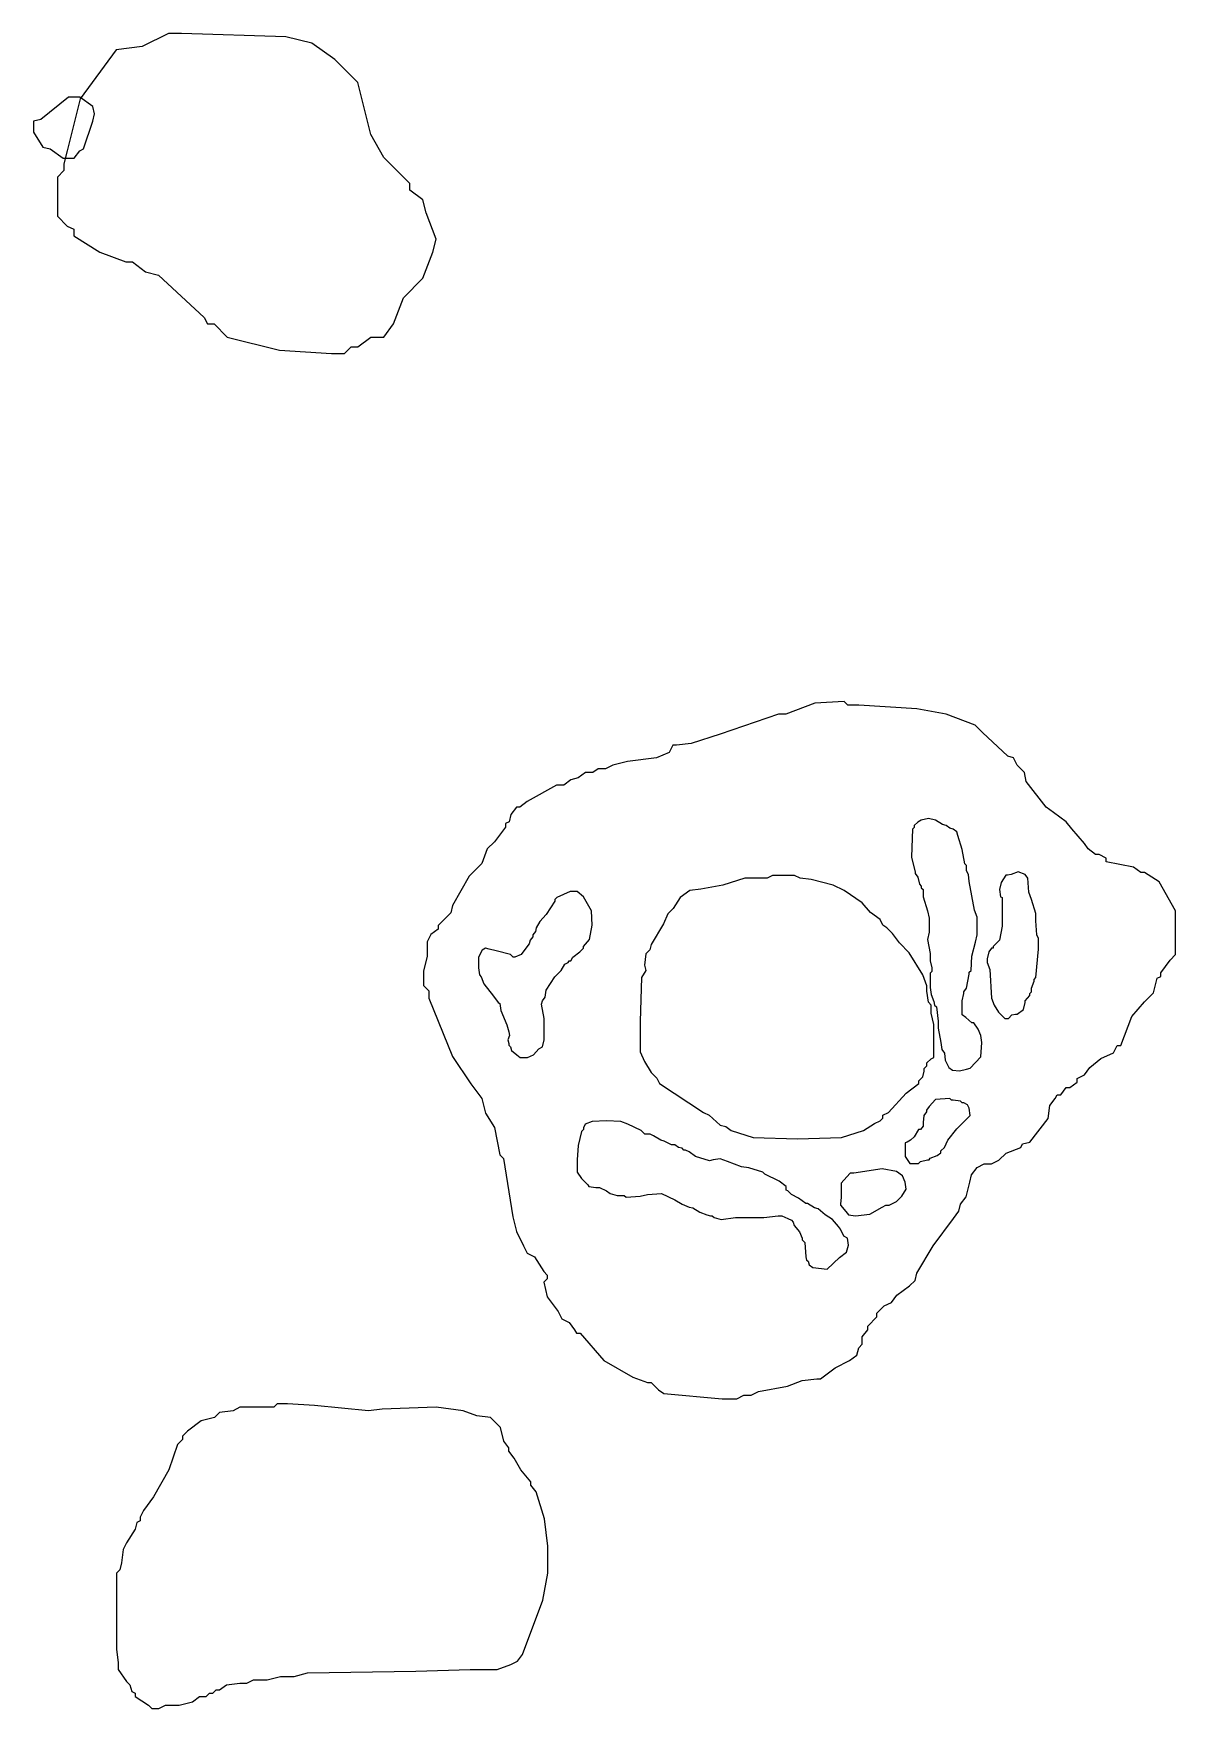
# Model space of a CAD drawing. Header units: metres. Extents: x 7.21 to 8.37, y 9.5 to 11.19.
import ezdxf

# ---------------------------------------------------------------- set-up
doc = ezdxf.new("R2010")
doc.units = ezdxf.units.M

msp = doc.modelspace()

# ---------------------------------------------------------------- linework, layer by layer
at = {"color": 31}
for points in [[(7.23894, 11.0082), (7.24882, 10.9983), (7.2554, 10.995), (7.2554, 10.9884), (7.28174, 10.972), (7.30807, 10.9621), (7.31466, 10.9621), (7.32783, 10.9522), (7.34099, 10.9489), (7.38708, 10.9061), (7.39037, 10.8996), (7.39696, 10.8996), (7.41012, 10.8864), (7.4628, 10.8732), (7.51547, 10.8699), (7.52863, 10.8699), (7.53522, 10.8765), (7.5418, 10.8765), (7.55497, 10.8864), (7.56814, 10.8864), (7.57801, 10.8996), (7.58789, 10.9259), (7.60764, 10.9457), (7.61752, 10.972), (7.62081, 10.9852), (7.61093, 11.0115), (7.60764, 11.0247), (7.59447, 11.0345), (7.59447, 11.0411), (7.56814, 11.0675), (7.55497, 11.0905), (7.5418, 11.1432), (7.51876, 11.1662), (7.49571, 11.1827), (7.46938, 11.1893), (7.36404, 11.1925), (7.35087, 11.1925), (7.32453, 11.1794), (7.2982, 11.1761), (7.26199, 11.1267), (7.24882, 11.074), (7.24553, 11.0609), (7.24553, 11.0543), (7.23894, 11.0477), (7.23894, 11.0214), (7.23894, 11.0115)], [(7.60817, 10.2324), (7.61367, 10.2269), (7.61367, 10.2195), (7.63755, 10.1607), (7.65591, 10.1332), (7.66693, 10.1185), (7.6706, 10.1038), (7.67978, 10.0891), (7.68529, 10.0616), (7.68897, 10.0579), (7.69815, 9.99915), (7.70182, 9.98445), (7.70917, 9.96976), (7.71284, 9.96242), (7.72019, 9.95875), (7.72937, 9.94405), (7.73304, 9.94038), (7.73304, 9.93671), (7.72937, 9.93304), (7.73304, 9.91834), (7.74406, 9.90365), (7.74773, 9.89631), (7.75508, 9.89264), (7.76059, 9.88529), (7.76242, 9.88162), (7.76609, 9.88162), (7.78997, 9.85407), (7.81935, 9.83754), (7.83404, 9.83203), (7.83771, 9.83203), (7.84506, 9.82469), (7.85057, 9.82102), (7.90933, 9.81551), (7.92402, 9.81551), (7.93137, 9.81918), (7.93872, 9.81918), (7.94606, 9.82285), (7.97544, 9.82836), (7.99013, 9.83387), (8.00483, 9.83571), (8.0085, 9.83571), (8.02319, 9.84673), (8.03788, 9.85407), (8.04523, 9.85958), (8.04706, 9.86693), (8.05074, 9.8706), (8.05074, 9.87794), (8.05624, 9.88529), (8.05624, 9.88896), (8.06543, 9.89814), (8.06543, 9.90182), (8.07277, 9.90916), (8.08012, 9.91284), (8.08563, 9.92018), (8.09848, 9.92936), (8.10399, 9.93487), (8.10583, 9.94222), (8.12235, 9.96976), (8.14256, 9.99731), (8.14806, 10.0047), (8.1499, 10.012), (8.15541, 10.0193), (8.15908, 10.034), (8.16092, 10.0414), (8.16643, 10.0487), (8.17377, 10.0524), (8.18112, 10.0524), (8.18846, 10.0561), (8.19581, 10.0634), (8.2105, 10.0689), (8.21234, 10.0726), (8.21968, 10.0744), (8.23805, 10.0983), (8.23988, 10.1112), (8.24539, 10.1185), (8.24723, 10.1222), (8.2509, 10.1222), (8.25641, 10.1295), (8.26008, 10.1295), (8.26743, 10.135), (8.26743, 10.1387), (8.27478, 10.1424), (8.28028, 10.1497), (8.2913, 10.1589), (8.30416, 10.1644), (8.30783, 10.1718), (8.3115, 10.1718), (8.32252, 10.2011), (8.33538, 10.2158), (8.34456, 10.225), (8.34823, 10.2397), (8.3519, 10.2415), (8.3519, 10.2452), (8.36109, 10.2581), (8.36659, 10.2636), (8.36659, 10.293), (8.36659, 10.3077), (8.35007, 10.337), (8.33538, 10.3462), (8.3317, 10.3462), (8.32436, 10.3517), (8.29681, 10.3572), (8.29681, 10.3609), (8.28947, 10.3646), (8.28579, 10.3646), (8.27845, 10.3701), (8.27478, 10.3756), (8.26192, 10.3903), (8.25641, 10.3976), (8.24356, 10.4068), (8.23621, 10.4123), (8.21601, 10.438), (8.21417, 10.4472), (8.20683, 10.4546), (8.20316, 10.4619), (8.19765, 10.4638), (8.17194, 10.4876), (8.16459, 10.495), (8.13521, 10.506), (8.10583, 10.5115), (8.04706, 10.5152), (8.03972, 10.5152), (8.03604, 10.5152), (8.03237, 10.5188), (8.00299, 10.517), (7.97361, 10.506), (7.96626, 10.506), (7.9075, 10.4858), (7.87811, 10.4766), (7.86342, 10.4748), (7.85975, 10.4748), (7.85608, 10.4674), (7.84322, 10.4619), (7.81384, 10.4582), (7.79915, 10.4546), (7.7918, 10.4509), (7.78446, 10.4509), (7.77895, 10.4472), (7.7716, 10.4472), (7.76426, 10.4417), (7.75691, 10.4399), (7.74957, 10.4344), (7.74222, 10.4344), (7.71284, 10.4178), (7.70549, 10.4123), (7.70182, 10.4123), (7.69631, 10.405), (7.69448, 10.3976), (7.6908, 10.3958), (7.6908, 10.3921), (7.67978, 10.3774), (7.67244, 10.3701), (7.66693, 10.3554), (7.65408, 10.3426), (7.63755, 10.3132), (7.63571, 10.3058), (7.62286, 10.293), (7.62286, 10.2893), (7.61551, 10.2838), (7.61184, 10.2764), (7.61184, 10.2617), (7.60817, 10.2471), (7.60817, 10.2342)], [(7.2985, 9.56296), (7.3002, 9.54931), (7.3002, 9.54248), (7.30874, 9.53054), (7.31215, 9.52713), (7.31386, 9.5203), (7.31727, 9.51859), (7.31727, 9.51518), (7.33092, 9.50665), (7.33433, 9.50323), (7.34116, 9.50323), (7.34799, 9.50665), (7.36164, 9.50665), (7.37529, 9.51006), (7.38211, 9.51518), (7.38894, 9.51518), (7.39235, 9.51859), (7.39577, 9.51859), (7.39918, 9.52201), (7.40259, 9.52201), (7.40942, 9.52713), (7.42307, 9.52883), (7.42989, 9.52883), (7.43672, 9.53224), (7.45037, 9.53224), (7.46402, 9.53566), (7.47768, 9.53566), (7.49133, 9.53907), (7.60054, 9.54078), (7.65515, 9.54248), (7.68245, 9.54248), (7.6961, 9.5476), (7.70293, 9.55102), (7.70805, 9.55784), (7.72852, 9.61245), (7.73364, 9.63975), (7.73364, 9.66705), (7.73023, 9.69436), (7.7217, 9.72166), (7.71658, 9.72849), (7.71658, 9.7319), (7.70634, 9.74384), (7.69951, 9.75579), (7.6944, 9.76262), (7.6944, 9.76603), (7.68928, 9.77285), (7.68586, 9.78651), (7.67904, 9.79333), (7.67562, 9.79674), (7.66197, 9.79845), (7.64832, 9.80357), (7.62102, 9.80698), (7.56641, 9.80528), (7.55276, 9.80357), (7.49815, 9.80869), (7.47085, 9.8104), (7.46402, 9.8104), (7.46061, 9.8104), (7.4572, 9.80698), (7.42989, 9.80698), (7.42307, 9.80698), (7.41624, 9.80357), (7.40259, 9.80186), (7.39747, 9.79674), (7.38382, 9.79333), (7.37017, 9.78309), (7.36505, 9.77797), (7.36505, 9.77456), (7.35993, 9.76944), (7.3514, 9.74384), (7.33604, 9.71654), (7.3258, 9.70289), (7.32239, 9.69606), (7.32239, 9.69265), (7.31898, 9.69094), (7.31727, 9.68412), (7.30874, 9.67047), (7.30532, 9.66364), (7.30362, 9.64999), (7.30191, 9.64316), (7.2985, 9.63975), (7.2985, 9.58514), (7.2985, 9.57149), (7.2985, 9.56467)]]:
    msp.add_lwpolyline(points, close=True, dxfattribs=at)
at = {"color": 236}
msp.add_lwpolyline([(7.21485, 11.0929), (7.22418, 11.0779), (7.23164, 11.0761), (7.24471, 11.0667), (7.25217, 11.0667), (7.2559, 11.0667), (7.2615, 11.0742), (7.26524, 11.0761), (7.27457, 11.1041), (7.27643, 11.1115), (7.27457, 11.119), (7.2615, 11.1283), (7.25404, 11.1283), (7.25031, 11.1283), (7.22231, 11.1059), (7.21485, 11.1041), (7.21485, 11.0966), (7.21485, 11.0947)], close=True, dxfattribs=at)
at = {"color": 227}
for points in [[(8.10029, 10.3614), (8.10388, 10.347), (8.10388, 10.3452), (8.10657, 10.3417), (8.10836, 10.3345), (8.11016, 10.3327), (8.11016, 10.3309), (8.11195, 10.3291), (8.11195, 10.3219), (8.11643, 10.3076), (8.11823, 10.3004), (8.11823, 10.2861), (8.11643, 10.2789), (8.11912, 10.2646), (8.11912, 10.2574), (8.12091, 10.2502), (8.12091, 10.2466), (8.11912, 10.2448), (8.11912, 10.2305), (8.12002, 10.2233), (8.12271, 10.2161), (8.1236, 10.2126), (8.1254, 10.2108), (8.12719, 10.1964), (8.12719, 10.1892), (8.12988, 10.1749), (8.13078, 10.1677), (8.13347, 10.1641), (8.13436, 10.157), (8.13795, 10.1498), (8.14154, 10.1471), (8.14871, 10.1462), (8.15588, 10.148), (8.15947, 10.1489), (8.17022, 10.1606), (8.17112, 10.1749), (8.17022, 10.1821), (8.16754, 10.1883), (8.16305, 10.1946), (8.16126, 10.1946), (8.15498, 10.2), (8.1514, 10.2027), (8.1514, 10.217), (8.15319, 10.2242), (8.15319, 10.226), (8.15588, 10.2296), (8.15857, 10.2439), (8.15857, 10.2457), (8.16036, 10.2475), (8.16126, 10.2619), (8.16485, 10.2762), (8.16664, 10.2834), (8.16664, 10.2977), (8.16664, 10.3013), (8.16395, 10.3085), (8.15857, 10.3372), (8.15767, 10.3443), (8.15588, 10.3479), (8.15588, 10.3515), (8.15588, 10.3533), (8.15409, 10.3551), (8.1514, 10.3695), (8.14691, 10.3838), (8.14602, 10.3874), (8.14243, 10.3901), (8.13885, 10.391), (8.13526, 10.3937), (8.13167, 10.3946), (8.1245, 10.399), (8.11733, 10.4008), (8.11016, 10.399), (8.10657, 10.3972), (8.10298, 10.3937), (8.10298, 10.3919), (8.10119, 10.3901), (8.10029, 10.3623)], [(8.1765, 10.2556), (8.17919, 10.2484), (8.18098, 10.2197), (8.18367, 10.2126), (8.18816, 10.2054), (8.19443, 10.1991), (8.19802, 10.1991), (8.2016, 10.2027), (8.20519, 10.2036), (8.20698, 10.2036), (8.21326, 10.2081), (8.21505, 10.2152), (8.21505, 10.217), (8.21953, 10.2224), (8.21953, 10.2242), (8.22133, 10.226), (8.22133, 10.2296), (8.22402, 10.2368), (8.22402, 10.2386), (8.22581, 10.2403), (8.2285, 10.269), (8.2285, 10.2762), (8.2285, 10.2798), (8.22671, 10.2834), (8.22581, 10.2977), (8.22581, 10.3049), (8.22133, 10.3192), (8.21864, 10.3264), (8.21774, 10.3408), (8.21505, 10.3443), (8.20788, 10.347), (8.20071, 10.3443), (8.19712, 10.3435), (8.19533, 10.3435), (8.19085, 10.3363), (8.18905, 10.3291), (8.18995, 10.3219), (8.19174, 10.321), (8.19174, 10.2923), (8.18905, 10.278), (8.18278, 10.2717), (8.18278, 10.2699), (8.18098, 10.2699), (8.17829, 10.2663), (8.1765, 10.2592), (8.1765, 10.2565)], [(7.66368, 10.2502), (7.66457, 10.243), (7.66637, 10.2412), (7.66906, 10.2341), (7.67892, 10.2215), (7.6834, 10.2152), (7.68519, 10.2143), (7.68609, 10.2072), (7.69237, 10.1928), (7.69416, 10.1857), (7.69506, 10.1821), (7.69326, 10.1776), (7.69416, 10.174), (7.69416, 10.1722), (7.69595, 10.1704), (7.69685, 10.1668), (7.70223, 10.1624), (7.70581, 10.1597), (7.71299, 10.1597), (7.71926, 10.1624), (7.72464, 10.1686), (7.72823, 10.1704), (7.73002, 10.1776), (7.73002, 10.1919), (7.73002, 10.1991), (7.72733, 10.2135), (7.72823, 10.217), (7.73092, 10.2206), (7.73181, 10.2278), (7.74078, 10.2412), (7.74705, 10.2475), (7.75064, 10.2538), (7.75423, 10.2556), (7.75512, 10.2574), (7.75692, 10.2574), (7.75871, 10.261), (7.76588, 10.2663), (7.76947, 10.2699), (7.76947, 10.2717), (7.77574, 10.2789), (7.77843, 10.2932), (7.77754, 10.3076), (7.76947, 10.3219), (7.76319, 10.3273), (7.75602, 10.3273), (7.74257, 10.321), (7.74078, 10.3192), (7.74078, 10.3175), (7.73181, 10.304), (7.72554, 10.2968), (7.72195, 10.2906), (7.72106, 10.287), (7.71837, 10.2834), (7.71837, 10.2816), (7.71568, 10.278), (7.71478, 10.2744), (7.7094, 10.2672), (7.70671, 10.2637), (7.70043, 10.261), (7.69864, 10.261), (7.69595, 10.2637), (7.68161, 10.2672), (7.67443, 10.269), (7.67085, 10.2699), (7.66726, 10.2681), (7.66368, 10.261), (7.66368, 10.2538), (7.66368, 10.2511)], [(8.09402, 10.0601), (8.0985, 10.053), (8.10567, 10.053), (8.10747, 10.053), (8.10926, 10.0548), (8.11643, 10.0566), (8.11823, 10.0566), (8.11912, 10.0584), (8.12629, 10.061), (8.12988, 10.0637), (8.12988, 10.0655), (8.13347, 10.0691), (8.13705, 10.0763), (8.14602, 10.0879), (8.15678, 10.0987), (8.15947, 10.1014), (8.15857, 10.1086), (8.15678, 10.1121), (8.15319, 10.1139), (8.1514, 10.1139), (8.1496, 10.1157), (8.14243, 10.1166), (8.14064, 10.1166), (8.13885, 10.1184), (8.1245, 10.1175), (8.11823, 10.1104), (8.11554, 10.1068), (8.11554, 10.105), (8.11285, 10.1014), (8.11195, 10.0942), (8.11195, 10.0906), (8.10926, 10.087), (8.10747, 10.087), (8.10298, 10.0799), (8.0994, 10.0763), (8.09581, 10.0745), (8.09402, 10.0736), (8.09402, 10.0664), (8.09402, 10.0628), (8.09402, 10.061)], [(7.76319, 10.044), (7.76768, 10.0377), (7.77395, 10.0315), (7.77485, 10.0297), (7.78202, 10.0288), (7.78561, 10.0288), (7.79278, 10.0252), (7.79636, 10.0225), (7.80354, 10.0207), (7.81071, 10.0207), (7.8125, 10.0189), (7.82685, 10.0198), (7.83402, 10.0216), (7.84836, 10.0225), (7.86181, 10.0162), (7.86899, 10.0117), (7.87616, 10.009), (7.87974, 10.0081), (7.88692, 10.0037), (7.89409, 10.001), (7.89767, 10.0001), (7.89947, 10.0001), (7.90126, 9.99828), (7.90843, 9.99649), (7.92278, 9.99828), (7.95147, 9.99828), (7.96581, 10.0001), (7.9694, 10.0001), (7.97567, 9.99739), (7.97926, 9.99559), (7.98105, 9.9938), (7.98195, 9.99021), (7.98733, 9.98394), (7.99002, 9.97766), (7.99002, 9.97587), (7.99271, 9.97318), (7.99361, 9.95883), (7.9945, 9.95525), (7.99629, 9.95435), (7.99719, 9.95077), (8.00078, 9.94808), (8.01512, 9.94628), (8.02767, 9.95794), (8.03485, 9.96332), (8.03664, 9.97049), (8.03574, 9.97766), (8.03216, 9.97945), (8.02857, 9.98663), (8.02678, 9.98932), (8.0205, 9.99649), (8.01333, 10.001), (8.00616, 10.0072), (8.00257, 10.0081), (7.9954, 10.0126), (7.99361, 10.0126), (7.98643, 10.018), (7.97926, 10.0216), (7.97567, 10.0252), (7.97388, 10.0261), (7.97388, 10.0297), (7.96671, 10.035), (7.95236, 10.0422), (7.95057, 10.044), (7.93623, 10.0485), (7.92905, 10.0494), (7.91471, 10.0548), (7.90754, 10.0575), (7.90036, 10.0566), (7.89678, 10.0557), (7.88243, 10.0601), (7.87616, 10.0646), (7.87257, 10.0664), (7.87078, 10.0664), (7.86899, 10.0682), (7.8654, 10.0691), (7.86181, 10.0718), (7.85823, 10.0718), (7.85105, 10.0754), (7.84747, 10.0763), (7.8403, 10.0808), (7.83671, 10.0826), (7.83312, 10.0826), (7.83133, 10.0826), (7.82774, 10.0861), (7.8143, 10.0924), (7.80712, 10.0951), (7.79278, 10.096), (7.77843, 10.0951), (7.77126, 10.0924), (7.76947, 10.0888), (7.76947, 10.087), (7.76768, 10.0852), (7.76409, 10.0709), (7.76319, 10.0566), (7.76319, 10.0494), (7.76319, 10.0458), (7.76319, 10.0449)], [(8.02857, 10.0108), (8.03395, 10.0046), (8.03664, 10.001), (8.04381, 10.0001), (8.05816, 10.0019), (8.07071, 10.009), (8.07429, 10.0108), (8.07788, 10.0108), (8.08505, 10.0144), (8.09043, 10.0198), (8.09491, 10.027), (8.09402, 10.0341), (8.09133, 10.0404), (8.08505, 10.0449), (8.07071, 10.0476), (8.04202, 10.0431), (8.03843, 10.0431), (8.03216, 10.0359), (8.02947, 10.0332), (8.02947, 10.0189), (8.02857, 10.0117)]]:
    msp.add_lwpolyline(points, close=True, dxfattribs=at)
at = {"color": 224}
msp.add_lwpolyline([(7.82673, 10.1654), (7.8309, 10.1557), (7.83785, 10.1446), (7.84342, 10.139), (7.8462, 10.1335), (7.89069, 10.1043), (7.89625, 10.1015), (7.90737, 10.0917), (7.91294, 10.0903), (7.9185, 10.0862), (7.94075, 10.0792), (7.98524, 10.0778), (8.02973, 10.0792), (8.05198, 10.0862), (8.0631, 10.0931), (8.06866, 10.0959), (8.07145, 10.0987), (8.07145, 10.1015), (8.07701, 10.1043), (8.09508, 10.1237), (8.1076, 10.1335), (8.1076, 10.1362), (8.11177, 10.1404), (8.11316, 10.146), (8.11316, 10.1487), (8.11594, 10.1515), (8.11594, 10.1543), (8.12011, 10.1585), (8.12289, 10.1599), (8.12289, 10.1821), (8.12289, 10.1932), (8.12011, 10.2044), (8.12011, 10.2099), (8.12011, 10.2127), (8.11733, 10.2155), (8.11594, 10.2266), (8.11594, 10.2322), (8.11177, 10.2433), (8.09786, 10.2655), (8.08813, 10.2753), (8.08118, 10.285), (8.07562, 10.2906), (8.07145, 10.2934), (8.06866, 10.2989), (8.05893, 10.3059), (8.05059, 10.3156), (8.03251, 10.3281), (8.02139, 10.3337), (7.99914, 10.3392), (7.98802, 10.3406), (7.98246, 10.3434), (7.96021, 10.3434), (7.95465, 10.3406), (7.9324, 10.3406), (7.91016, 10.3337), (7.88791, 10.3295), (7.87679, 10.3281), (7.86705, 10.3212), (7.8601, 10.31), (7.85454, 10.3045), (7.85037, 10.2947), (7.83785, 10.2739), (7.83646, 10.2683), (7.83229, 10.2642), (7.8309, 10.253), (7.83229, 10.2475), (7.82812, 10.2405), (7.82673, 10.196), (7.82673, 10.1738), (7.82673, 10.1682), (7.82673, 10.1668)], close=True, dxfattribs=at)

doc.saveas('drawing.dxf')
